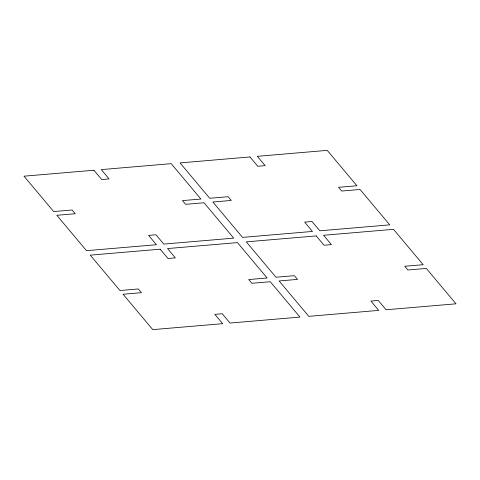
<?xml version="1.0" encoding="UTF-8"?>
<svg xmlns="http://www.w3.org/2000/svg" width="480" height="480" viewBox="0 0 480 480"><rect width="100%" height="100%" fill="white"/><g stroke="black" fill="none" stroke-linecap="round" stroke-linejoin="round"><path stroke-width="0.72" d="M93.918 170.232L24 176.184L53.688 211.566L72.09 210L75.216 213.726L56.814 215.292L86.508 250.674L156.426 244.722L148.614 235.41L155.976 234.78L163.788 244.092L233.706 238.14L204.018 202.758L185.616 204.324L182.49 200.604L200.892 199.038L171.204 163.656L101.28 169.608L109.092 178.92L101.736 179.544L93.918 170.232M249.954 156.954L180.036 162.906L209.724 198.282L228.126 196.716L231.252 200.442L212.85 202.008L242.538 237.39L312.462 231.438L304.65 222.126L312.006 221.502L319.824 230.808L389.742 224.856L360.054 189.48L341.652 191.046L338.526 187.32L356.928 185.754L327.234 150.372L257.316 156.324L265.128 165.636L257.766 166.26L249.954 156.954M160.176 249.192L90.258 255.144L119.946 290.52L138.348 288.954L141.474 292.68L123.072 294.246L152.766 329.628L222.684 323.676L214.872 314.364L222.234 313.74L230.046 323.046L299.964 317.094L270.276 281.718L251.874 283.284L248.748 279.558L267.15 277.992L237.462 242.61L167.538 248.562L175.35 257.874L167.994 258.498L160.176 249.192M316.212 235.908L246.294 241.86L275.982 277.242L294.384 275.676L297.51 279.396L279.108 280.962L308.796 316.344L378.72 310.392L370.908 301.08L378.264 300.456L386.082 309.768L456 303.816L426.312 268.434L407.91 270L404.784 266.274L423.186 264.708L393.492 229.326L323.574 235.278L331.386 244.59L324.024 245.22L316.212 235.908"/></g></svg>
